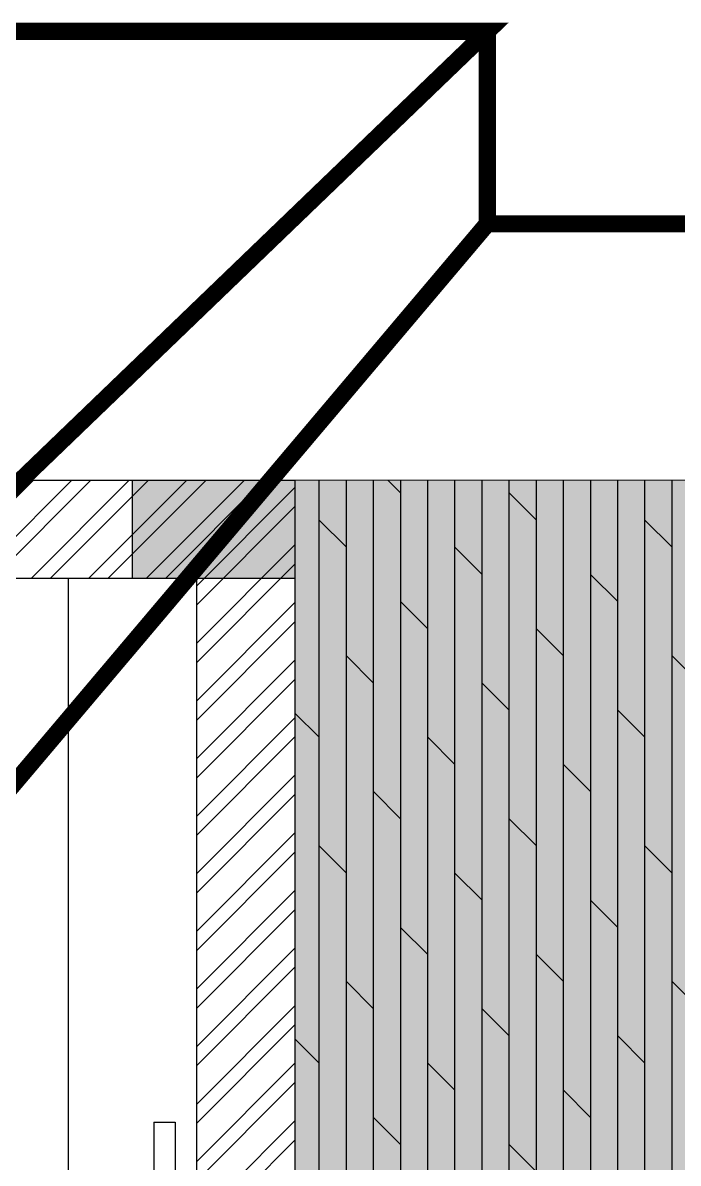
# Model space of a CAD drawing. Header units: millimetres. Extents: x -620 to 116137, y -21481 to 17722.
# Drawn here: x 11483 to 13017, y 12023 to 14690 of the extents above; entities that cross this region are included whole.
import ezdxf

# ---------------------------------------------------------------- set-up
doc = ezdxf.new("R2010")
doc.units = ezdxf.units.MM
doc.header["$LTSCALE"] = 150
doc.linetypes.add('1625E_Roof Plan$0$DASHED', pattern=[0.75, 0.5, -0.25])
for name, color, linetype in [('1625_East Villa$0$ad-Furniture', 8, 'Continuous'), ('1625_East Villa$0$ad-Wall', 240, 'Continuous'), ('1625_East Villa$0$ad-Wall hatch', 8, 'Continuous'), ('1625E_Columns$0$ad-Column', 3, 'Continuous'), ('1625E_Columns$0$ad-Column Hatch', 125, 'Continuous')]:
    doc.layers.add(name, color=color, linetype=linetype)
for name, color, linetype, true_color in [('1625_East Villa$0$ad-Verandah', 7, 'Continuous', 0xa57c52), ('1625E_Roof Plan$0$ad-Primary Roof', 5, 'Continuous', 0x0000ff), ('1625E_Roof Plan$0$ad-Secondary Roof', 6, 'Continuous', 0xff00ff)]:
    doc.layers.add(name, color=color, linetype=linetype, true_color=true_color)

# ---------------------------------------------------------------- blocks, each defined once
blk = doc.blocks.new('1625_East Villa$0$zw$42B5')
at = {"layer": '1625_East Villa$0$ad-Wall hatch', "transparency": 33554610}
h = blk.add_hatch(dxfattribs=at)
h.set_pattern_fill('ANSI32', color=256, scale=10)
h.set_pattern_definition([(45, (-1040635.14, 674820.02), (-67.351921, 67.351921), []), (45, (-1040590.24, 674820.02), (-67.351921, 67.351921), [])])
h.paths.add_polyline_path([(12120, 13620), (12120, 10220), (11890, 10220), (11890, 13390), (7240, 13390), (7240, 8645), (4245, 8645), (4245, 8875), (4445, 8875), (4445, 9370), (4560, 9370), (4560, 8760), (7010, 8760), (7010, 10500), (6360, 10500), (6360, 10615), (7010, 10615), (7010, 13390), (4560, 13390), (4560, 10615), (5560, 10615), (5560, 10500), (4445, 10500), (4445, 13390), (230, 13390), (230, 8875), (3345, 8875), (3345, 8645), (3060, 8645), (3060, 4745), (3345, 4745), (3345, 4515), (230, 4515), (230, 230), (4995, 230), (4995, 3130), (6060, 3130), (6060, 3015), (5110, 3015), (5110, 230), (8310, 230), (8310, 3015), (6860, 3015), (6860, 3130), (8310, 3130), (8310, 4630), (5110, 4630), (5110, 3930), (4995, 3930), (4995, 4515), (4245, 4515), (4245, 4745), (8540, 4745), (8540, 230), (9240, 230), (9240, 0), (0, 0), (0, 4745), (2830, 4745), (2830, 8645), (0, 8645), (0, 13620)])
at = {"layer": '1625_East Villa$0$ad-Wall'}
blk.add_lwpolyline([(0, 13620), (12120, 13620), (12120, 10220), (11890, 10220), (11890, 13390), (7240, 13390), (7240, 8645), (4245, 8645)], dxfattribs=at)
blk = doc.blocks.new('1625E_Roof Plan')
at = {"layer": '1625E_Roof Plan$0$ad-Primary Roof', "linetype": '1625E_Roof Plan$0$DASHED', "ltscale": 2, "const_width": 40}
blk.add_lwpolyline([(12570, 14670), (2380, 14670), (7475, 9770)], close=True, dxfattribs=at)
blk.add_lwpolyline([(12570, 14670), (12570, 14220)], dxfattribs=at)
at = {"layer": '1625E_Roof Plan$0$ad-Secondary Roof', "linetype": '1625E_Roof Plan$0$DASHED', "ltscale": 2, "const_width": 40}
blk.add_lwpolyline([(12570, 8195), (10022.5, 11207.5), (12570, 14220), (13950, 14220), (13950, 8195)], close=True, dxfattribs=at)
blk = doc.blocks.new('1625E_Columns$0$zw$6AA0')
at = {"layer": '1625E_Columns$0$ad-Column Hatch', "transparency": 33554687}
h = blk.add_hatch(color=256, dxfattribs=at)
h.dxf.hatch_style = 1
h.paths.add_polyline_path([(0, -230), (380, -230), (380, 0), (0, 0)])
at = {"layer": '1625E_Columns$0$ad-Column'}
blk.add_lwpolyline([(0, -230), (380, -230), (380, 0), (0, 0)], close=True, dxfattribs=at)
blk = doc.blocks.new('1625E_Columns')
at = {"layer": '1625E_Columns$0$ad-Column', "xscale": -1, "rotation": 359.9999999999997}
blk.add_blockref('1625E_Columns$0$zw$6AA0', (12120, 13620), dxfattribs=at)
blk = doc.blocks.new('1625_East Villa$0$zw$FB80')
at = {"layer": '1625_East Villa$0$ad-Furniture', "ltscale": 0.125}
for p, q in [((-100, -1271.6), (-100, -2571.6)), ((-100, -1271.6), (-50, -1271.6)), ((-50, -1271.6), (-50, -2571.6))]:
    blk.add_line(p, q, dxfattribs=at)
blk.add_lwpolyline([(0, -3048.1), (-100, -3048.1, -0.414214), (-300, -2848.1), (-300, 0)], format="xyb", dxfattribs=at)
blk = doc.blocks.new('1625_East Villa$0$zw$2927')
at = {"layer": '1625_East Villa$0$ad-Furniture'}
blk.add_blockref('1625_East Villa$0$zw$FB80', (-230, -230), dxfattribs=at)
blk = doc.blocks.new('1625_East Villa$0$zw$3055')
at = {"layer": '1625_East Villa$0$ad-Verandah', "transparency": 33554559}
h = blk.add_hatch(color=256, dxfattribs=at)
h.dxf.hatch_style = 1
h.paths.add_polyline_path([(12120, 0), (13640, 0), (13640, -4975), (12120, -4975)])
at = {"layer": '1625_East Villa$0$ad-Verandah', "transparency": 33554687}
h = blk.add_hatch(dxfattribs=at)
h.set_pattern_fill('DOLMIT', color=256, scale=10, angle=270)
h.set_pattern_definition([(270, (-442546.75, 133732.39), (63.5, -1e-14), []), (315, (-442546.75, 133732.4), (126.999913, 126.999913), [89.80256, -179.60512])])
h.paths.add_polyline_path([(12120, 0), (13640, 0), (13640, -4975), (12120, -4975)])
at = {"layer": '1625_East Villa$0$ad-Verandah', "lineweight": 9}
blk.add_lwpolyline([(12120, 0), (13640, 0), (13640, -4975), (12120, -4975)], close=True, dxfattribs=at)
blk = doc.blocks.new('1625_East Villa')
at = {"layer": '1625_East Villa$0$ad-Verandah'}
blk.add_blockref('1625_East Villa$0$zw$3055', (0, 13620), dxfattribs=at)
blk.add_blockref('1625E_Roof Plan', (0, 0))
blk.add_blockref('1625E_Columns', (0, 0))
at = {"layer": '1625_East Villa$0$ad-Furniture'}
blk.add_blockref('1625_East Villa$0$zw$2927', (12120, 13620), dxfattribs=at)
at = {"layer": '1625_East Villa$0$ad-Wall'}
blk.add_blockref('1625_East Villa$0$zw$42B5', (0, 0), dxfattribs=at)

msp = doc.modelspace()

# ---------------------------------------------------------------- block references
msp.add_blockref('1625_East Villa', (0, 0))

doc.saveas('drawing.dxf')
